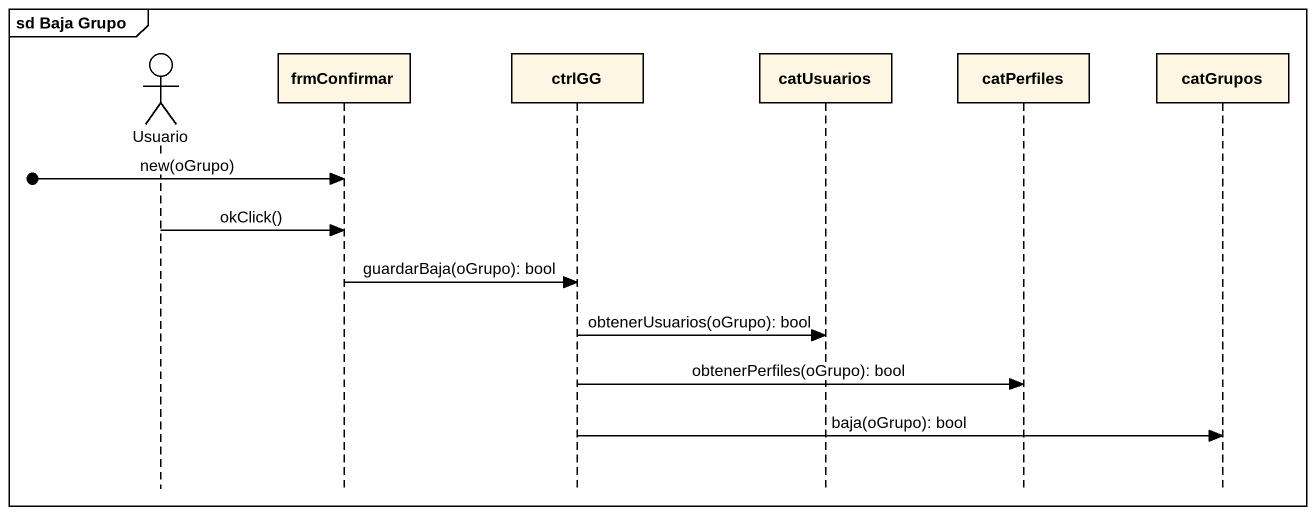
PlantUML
@startuml
mainframe sd Baja Grupo
hide footbox
actor Usuario
participant frmConfirmar
participant ctrlGG
participant catUsuarios
participant catPerfiles
participant catGrupos

[o-> frmConfirmar : new(oGrupo)
Usuario -> frmConfirmar : okClick()
frmConfirmar -> ctrlGG : guardarBaja(oGrupo): bool
ctrlGG -> catUsuarios : obtenerUsuarios(oGrupo): bool
ctrlGG -> catPerfiles : obtenerPerfiles(oGrupo): bool
ctrlGG -> catGrupos : baja(oGrupo): bool
@enduml
